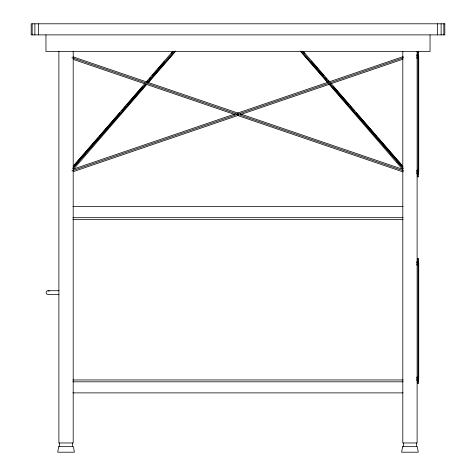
<?xml version="1.0" encoding="UTF-8"?>
<svg xmlns="http://www.w3.org/2000/svg" width="476" height="476" viewBox="0 0 476 476"><rect width="100%" height="100%" fill="white"/><g stroke="black" fill="none" stroke-linecap="round" stroke-linejoin="round"><path stroke-width="0.71" d="M418.731 378.45L418.267 381.312L418.731 378.462L418.731 263.74L418.267 260.866M418.267 265.239L418.731 263.752L418.041 262.603M417.345 54.074L416.655 55.805L417.345 56.251L416.655 58.072L418.267 58.429L418.731 56.936L418.267 54.074L418.731 56.924L418.731 171.646L418.267 174.519L418.731 171.634L418.267 170.164L416.655 170.515L417.345 172.342L416.655 172.776L417.345 174.519M417.345 260.89L416.655 262.615L417.345 263.061L416.655 264.882L417.345 265.239M418.041 264.882L418.731 263.752L418.267 263.061M418.041 379.58L418.731 378.462L418.267 376.98M418.267 172.342L418.731 171.646L418.041 170.515L418.041 58.072L418.731 56.936L418.267 56.251M418.267 379.158L418.731 378.462L418.041 377.325M145.579 84.222L72.84 168.361L146.554 84.109M147.03 82.544L174.186 51.134M73.405 169.414L146.751 84.484M148.072 83.08L175.709 51.122M73.25 166.184L145.061 83.318M146.031 82.199L172.723 51.402M73.738 165.63L98.062 137.701M99.032 136.582L119.946 112.556M121.404 110.884L122.867 109.206M123.837 108.088L125.783 105.856M126.759 104.738L142.318 86.864M146.697 81.83L147.673 80.718M149.131 79.04L150.589 77.362M152.046 75.69L153.992 73.453M154.968 72.334L156.913 70.103M157.883 68.984L164.696 61.166M171.503 53.342L172.479 52.223M148.018 82.437L175.352 51.188M417.345 376.98L416.655 377.325L417.345 379.158L416.655 379.592L417.345 381.335M73.417 169.087L235.096 113.942M237.203 113.223L403.101 56.632M71.87 170.866L403.666 57.691M73.137 171.687L238.333 115.341M240.44 114.621L402.821 59.232M59.048 290.717L47.969 290.717L46.583 291.175L46.124 292.561L46.583 293.948L47.969 294.406L59.048 294.406M417.345 52.414L418.267 52.414M417.345 55.894L418.267 55.894M417.345 172.675L418.267 172.675M417.345 176.162L418.267 176.162M72.911 206.608L403.089 206.608M72.911 217.687L403.089 217.687M72.911 219.537L403.089 219.537M417.345 259.224L418.267 259.224M417.345 262.704L418.267 262.704M417.345 379.491L418.267 379.491M72.911 379.955L403.089 379.955M72.911 381.8L403.089 381.8M417.345 382.978L418.267 382.978M72.911 392.878L403.089 392.878M47.969 290.717L49.355 291.175M73.143 56.87L238.339 113.223M240.445 113.942L402.827 169.331M71.876 57.691L403.666 170.872M73.417 59.464L235.096 114.615M237.203 115.335L403.101 171.925M300.648 51.188L327.982 82.437M329.446 84.109L403.154 168.367L329.939 83.663M303.521 52.223L304.497 53.342M311.304 61.166L318.117 68.984M319.087 70.103L321.032 72.334M322.008 73.453L323.954 75.69M325.411 77.362L326.869 79.04M328.327 80.718L329.303 81.83M333.682 86.864L349.241 104.738M350.217 105.856L352.163 108.088M353.132 109.206L354.596 110.884M356.054 112.556L376.968 136.582M377.938 137.701L402.262 165.63M303.277 51.402L329.969 82.199M330.939 83.318L402.75 166.184M301.814 51.134L328.482 81.979M300.291 51.122L327.791 82.8M328.761 83.925L402.595 169.42M443.822 23.8L443.822 34.879M441.121 23.8L441.121 34.879M437.426 23.8L437.426 34.879M430.042 34.879L430.042 51.497L45.958 51.497L45.958 34.879M418.041 265.626L418.041 376.587M417.113 51.348L417.113 442.966L402.803 442.966L402.803 51.348M416.423 442.966L416.423 446.661M403.499 442.966L403.499 446.661M73.197 51.348L73.197 442.966L58.887 442.966L58.887 51.348M72.501 442.966L72.501 446.661M59.577 442.966L59.577 446.661M38.574 23.8L38.574 34.879M34.879 23.8L34.879 34.879M32.178 23.8L32.178 34.879M58.655 446.661L57.733 452.2L74.351 452.2L73.429 446.661L58.655 446.661M402.571 446.661L401.649 452.2L418.267 452.2L417.345 446.661L402.571 446.661M444.816 23.8L31.184 23.8L31.184 34.879L444.816 34.879L444.816 23.8M418.267 51.706L417.345 51.723L417.345 58.679L418.267 58.679L418.267 51.706M418.267 169.896L417.345 169.896L417.345 176.864L418.267 176.852L418.267 169.896M418.267 258.522L417.345 258.533L417.345 265.495L418.267 265.495L418.267 258.522M418.267 376.712L417.345 376.712L417.345 383.68L418.267 383.68L418.267 376.712"/></g></svg>
